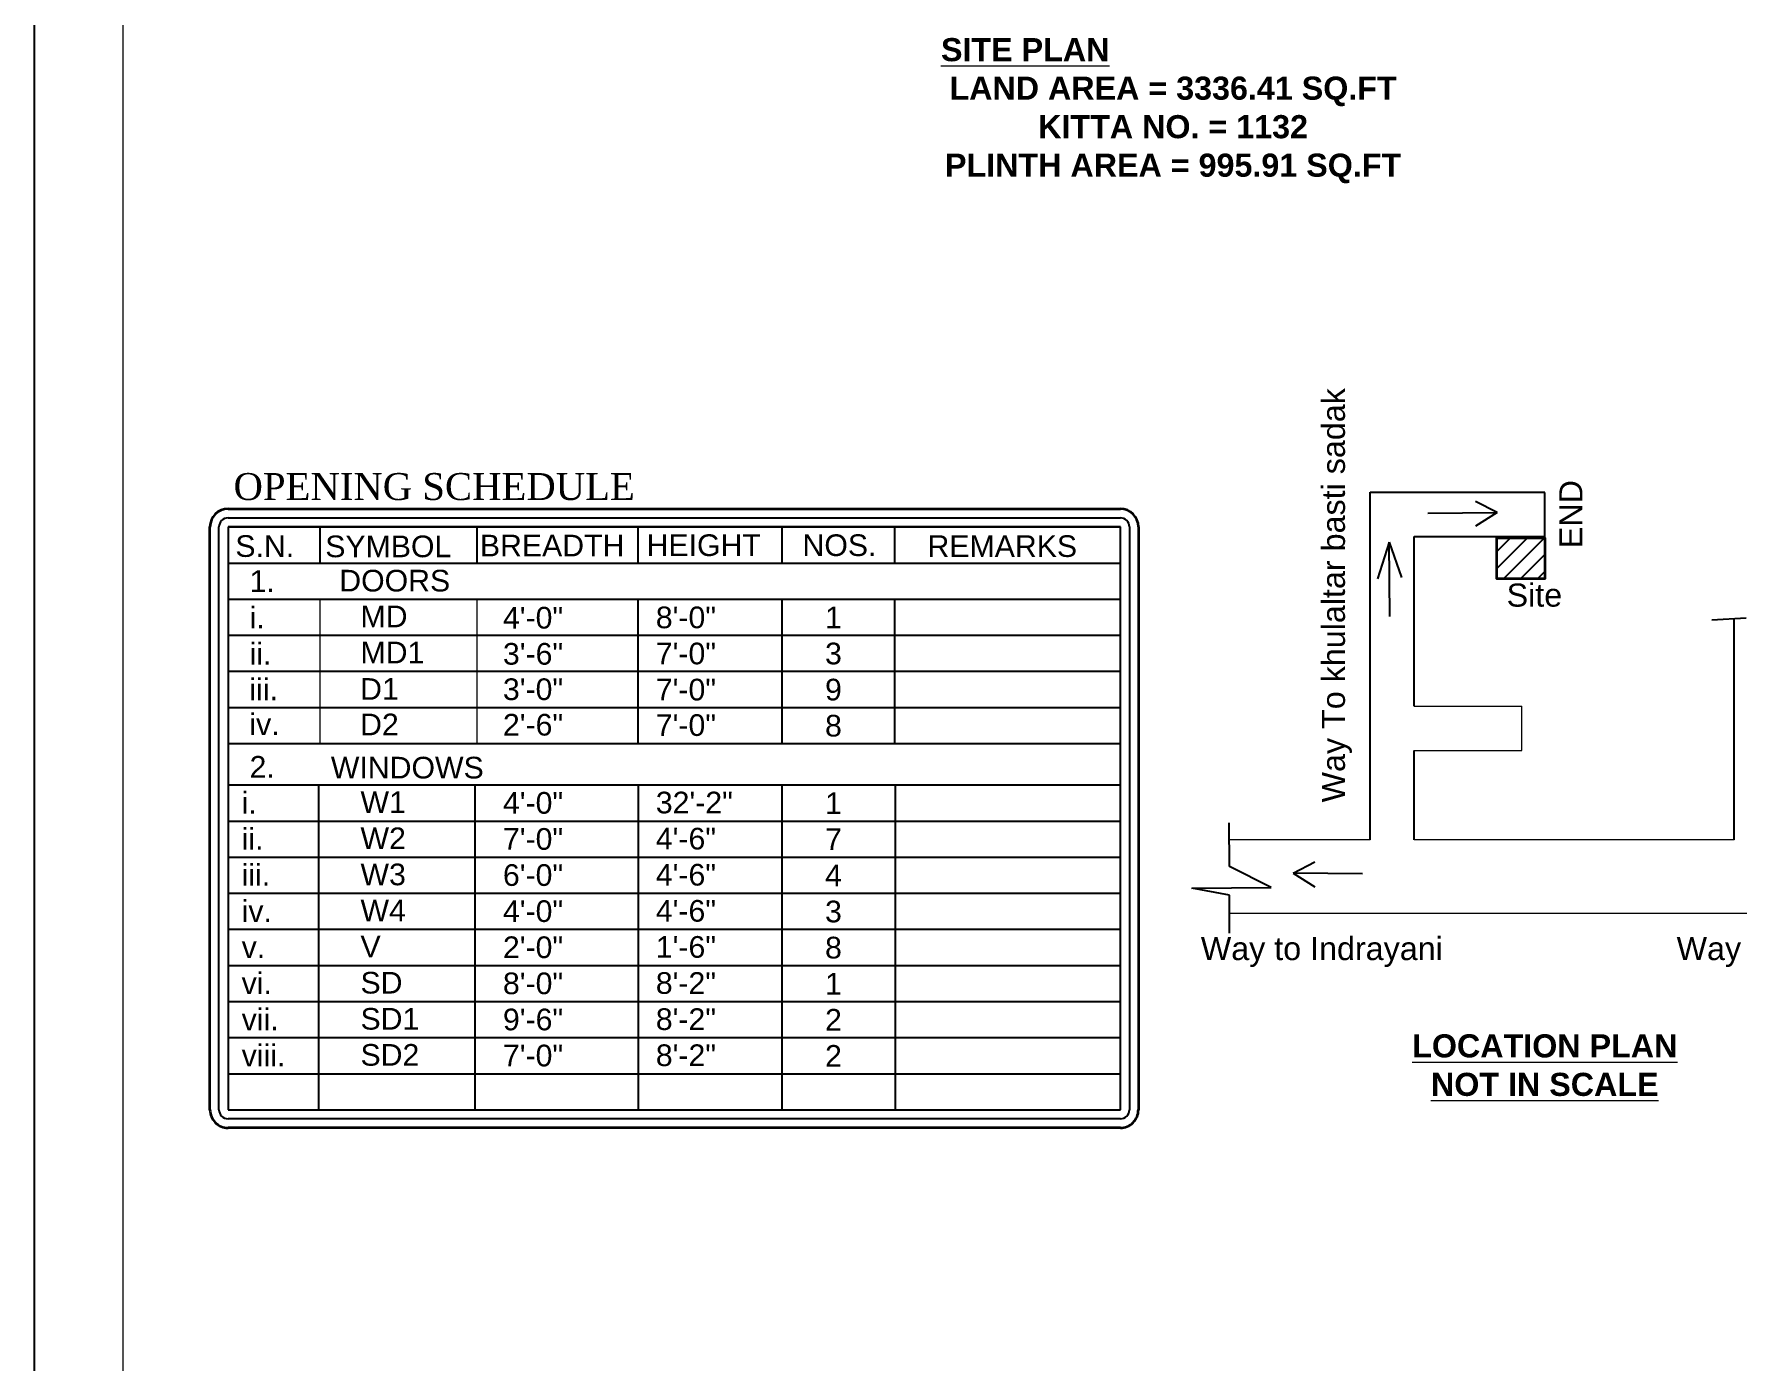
# Model space of a CAD drawing. Header units: inches. Extents: x -2812 to 9774, y -15726 to -746.
# Drawn here: x 2274 to 3160, y -8802 to -8113 of the extents above; entities that cross this region are included whole.
import ezdxf

# ---------------------------------------------------------------- set-up
doc = ezdxf.new("R2010")
doc.units = ezdxf.units.IN
doc.header["$LTSCALE"] = 17
doc.header["$MEASUREMENT"] = 0
doc.linetypes.add('DASH', pattern=[0.35, 0.25, -0.1])
for name, color, linetype, lineweight in [('BOUNDARY', 210, 'Continuous', 35), ('DIMENSION', 142, 'Continuous', 13), ('door', 202, 'Continuous', 5), ('DW-SEC', 24, 'Continuous', 25), ('ELE1', 3, 'Continuous', 9), ('TEXT', 231, 'Continuous', 20), ('Text 0.200', 122, 'Continuous', 20), ('Toilet', 7, 'Continuous', 25), ('WALL', 1, 'Continuous', 35)]:
    doc.layers.add(name, color=color, linetype=linetype, lineweight=lineweight)
doc.layers.add('RIVER', color=140, linetype='Continuous')
doc.styles.add('7 INCH', font='times.ttf', dxfattribs={"height": 7})
doc.styles.add('ARIAL', font='arial.ttf')

msp = doc.modelspace()

# ---------------------------------------------------------------- hatches: boundary and pattern name
at = {"layer": 'DW-SEC'}
h = msp.add_hatch(dxfattribs=at)
h.set_pattern_fill('ANSI31', color=256, scale=50)
h.set_pattern_definition([(45, (-118468.286, 4200.9503), (-4.41941738, 4.41941738), [])])
h.paths.add_polyline_path([(3059.34, -8395.68), (3059.34, -8374.43), (3034.44, -8374.43), (3034.44, -8395.68)])

# ---------------------------------------------------------------- linework, layer by layer
for p, q in [((2375.03, -8363.99), (2838.72, -8363.99)), ((2370.34, -8671.47), (2370.34, -8368.68)), ((2838.72, -8368.68), (2375.03, -8368.68)), ((2375.03, -8368.68), (2375.03, -8671.47)), ((2375.03, -8368.68), (2838.72, -8368.68)), ((2375.03, -8368.68), (2375.03, -8671.47)), ((2422.75, -8368.68), (2422.75, -8387.65)), ((2504.29, -8368.68), (2504.29, -8387.43)), ((2587.97, -8368.68), (2587.97, -8387.43)), ((2662.99, -8387.43), (2662.99, -8368.68)), ((2721.57, -8387.43), (2721.57, -8368.68)), ((2838.72, -8671.47), (2838.72, -8368.68)), ((2838.72, -8483.95), (2838.72, -8368.68)), ((2843.41, -8368.68), (2843.41, -8671.47)), ((2375.03, -8387.43), (2838.72, -8387.43)), ((2375.03, -8406.18), (2838.72, -8406.18)), ((2587.97, -8406.18), (2587.97, -8481.18)), ((2662.99, -8481.18), (2662.99, -8406.18)), ((2721.57, -8481.18), (2721.57, -8406.18)), ((2375.03, -8424.93), (2838.72, -8424.93)), ((2375.03, -8443.68), (2838.72, -8443.68)), ((2375.03, -8462.43), (2838.72, -8462.43)), ((2375.03, -8481.18), (2838.72, -8481.18)), ((2375.03, -8502.69), (2838.72, -8502.69)), ((2375.03, -8502.69), (2838.72, -8502.69)), ((2422.17, -8671.47), (2422.17, -8502.69)), ((2503.53, -8671.47), (2503.53, -8502.69)), ((2588.34, -8671.47), (2588.34, -8502.69)), ((2662.99, -8671.47), (2662.99, -8502.69)), ((2721.89, -8671.47), (2721.89, -8502.69)), ((2375.03, -8521.45), (2838.72, -8521.45)), ((2375.03, -8540.2), (2838.72, -8540.2)), ((2375.03, -8558.95), (2838.72, -8558.95)), ((2375.03, -8577.7), (2838.72, -8577.7)), ((2375.03, -8596.45), (2838.72, -8596.45)), ((2375.03, -8615.2), (2838.72, -8615.2)), ((2375.03, -8633.96), (2838.72, -8633.96)), ((2375.03, -8652.71), (2838.72, -8652.71)), ((2375.03, -8671.47), (2838.72, -8671.47)), ((2375.03, -8671.47), (2838.72, -8671.47)), ((2375.03, -8671.47), (2838.72, -8671.47)), ((2375.03, -8671.47), (2838.72, -8671.47)), ((2375.03, -8671.47), (2838.72, -8671.47)), ((2838.72, -8676.15), (2375.03, -8676.15))]:
    msp.add_line(p, q)
for centre, start, end in [((2375.03, -8368.68), 90, 180), ((2838.72, -8368.68), 0, 90), ((2375.03, -8671.47), 180, 270), ((2838.72, -8671.47), 270, 0)]:
    msp.add_arc(centre, 4.69, start, end)
at = {"layer": 'BOUNDARY'}
for p, q in [((2375.03, -8359.3), (2838.72, -8359.3)), ((2365.65, -8671.47), (2365.65, -8368.68)), ((2848.09, -8368.68), (2848.09, -8671.46)), ((2838.72, -8680.84), (2375.03, -8680.84))]:
    msp.add_line(p, q, dxfattribs=at)
for centre, start, end in [((2375.03, -8368.68), 90, 180), ((2838.72, -8368.68), 0, 90), ((2375.03, -8671.47), 179.99824, 270), ((2838.72, -8671.47), 270, 0.00176)]:
    msp.add_arc(centre, 9.37, start, end, dxfattribs=at)
at = {"layer": 'Defpoints'}
msp.add_lwpolyline([(5451.85, -7244.21), (2274.25, -7244.21), (2274.25, -9492.18), (5451.85, -9492.18)], close=True, dxfattribs=at)
at = {"layer": 'DIMENSION', "ltscale": 7}
for p, q in [((2968.53, -8531.23), (2895.39, -8531.23)), ((3157.72, -8531.23), (2991.47, -8531.23)), ((3237.62, -8569.46), (2895.49, -8569.46))]:
    msp.add_line(p, q, dxfattribs=at)
at = {"layer": 'door', "ltscale": 0.5}
for p, q in [((2991.47, -8461.82), (3047.41, -8461.82)), ((3047.41, -8484.76), (3047.41, -8461.82)), ((2991.47, -8484.76), (3047.41, -8484.76))]:
    msp.add_line(p, q, dxfattribs=at)
at = {"layer": 'ELE1'}
msp.add_lwpolyline([(2320.56, -7290.53), (5405.53, -7290.53), (5405.53, -9445.86), (2320.56, -9445.86)], close=True, dxfattribs=at)
at = {"layer": 'RIVER', "color": 1, "linetype": 'Continuous', "ltscale": 10}
for p, q in [((2968.53, -8531.23), (2968.53, -8350.64)), ((3034.5, -8361.14), (3023.26, -8355.41)), ((2998.55, -8361.52), (3034.5, -8361.14)), ((3034.5, -8361.14), (3023.26, -8368.23)), ((2991.47, -8461.82), (2991.47, -8373.59)), ((2978.41, -8376.68), (2972.36, -8395.64)), ((2978.82, -8415.18), (2978.41, -8376.68)), ((2978.41, -8376.68), (2984.78, -8395)), ((3163.94, -8416.08), (3146.09, -8417.04)), ((3157.72, -8531.23), (3157.72, -8416.08)), ((2991.47, -8531.23), (2991.47, -8484.76)), ((2895.49, -8545.09), (2895.33, -8522.46)), ((2928.53, -8548.48), (2939.76, -8542.74)), ((2917.15, -8555.92), (2895.49, -8545.09)), ((2964.48, -8548.85), (2928.53, -8548.48)), ((2928.53, -8548.48), (2939.76, -8555.57)), ((2875.89, -8556.4), (2917.15, -8555.92)), ((2895.49, -8560.06), (2875.89, -8556.4)), ((2895.49, -8579.66), (2895.49, -8560.06))]:
    msp.add_line(p, q, dxfattribs=at)
at = {"layer": 'TEXT'}
for p, q in [((2375.03, -8406.18), (2416.68, -8406.18)), ((2422.75, -8406.18), (2422.75, -8481.18)), ((2504.29, -8406.18), (2504.29, -8481.18)), ((2375.03, -8424.93), (2416.68, -8424.93)), ((2375.03, -8462.43), (2416.68, -8462.43))]:
    msp.add_line(p, q, dxfattribs=at)
at = {"layer": 'Toilet', "color": 1, "linetype": 'DASH', "ltscale": 0.1}
for p, q in [((2968.53, -8350.64), (3059.34, -8350.64)), ((3059.34, -8374.43), (3059.34, -8350.64)), ((2991.47, -8373.59), (3059.34, -8373.59))]:
    msp.add_line(p, q, dxfattribs=at)
at = {"layer": 'WALL'}
msp.add_lwpolyline([(3034.44, -8374.43), (3059.34, -8374.43), (3059.34, -8395.68), (3034.44, -8395.68)], close=True, dxfattribs=at)

# ---------------------------------------------------------------- texts
at = {"layer": 'TEXT'}
for s, height, style, p in [('OPENING SCHEDULE', 14, '7 INCH', (2377.9, -8354.7)), ('S.N.', 11.25, 'ARIAL', (2378.84, -8384.25)), ('SYMBOL', 11.25, 'ARIAL', (2425.56, -8384.42)), ('BREADTH', 11.25, 'ARIAL', (2505.91, -8383.98)), ('HEIGHT', 11.25, 'ARIAL', (2592.54, -8383.8)), ('NOS.', 11.25, 'ARIAL', (2673.55, -8383.8)), ('REMARKS', 11.25, 'ARIAL', (2738.51, -8384.28)), ('1.', 11.25, 'ARIAL', (2386.23, -8402.43)), ('DOORS', 11.25, 'ARIAL', (2432.84, -8402.22)), ('i.', 11.25, 'ARIAL', (2386.23, -8421.44)), ('MD', 11.25, 'ARIAL', (2443.87, -8420.8)), ('4\'-0"', 11.25, 'ARIAL', (2517.89, -8421.48)), ('8\'-0"', 11.25, 'ARIAL', (2597.33, -8421.31)), ('1', 11.25, 'ARIAL', (2685.27, -8421.31)), ('ii.', 11.25, 'ARIAL', (2386.23, -8440.19)), ('MD1', 11.25, 'ARIAL', (2443.87, -8439.55)), ('3\'-6"', 11.25, 'ARIAL', (2517.89, -8440.23)), ('7\'-0"', 11.25, 'ARIAL', (2597.33, -8440.06)), ('3', 11.25, 'ARIAL', (2685.27, -8440.06)), ('iii.', 11.25, 'ARIAL', (2386.13, -8458.68)), ('D1', 11.25, 'ARIAL', (2443.66, -8458.49)), ('3\'-0"', 11.25, 'ARIAL', (2517.89, -8458.62)), ('7\'-0"', 11.25, 'ARIAL', (2597.33, -8458.81)), ('9', 11.25, 'ARIAL', (2685.27, -8458.81)), ('iv.', 11.25, 'ARIAL', (2386.13, -8476.83)), ('D2', 11.25, 'ARIAL', (2443.66, -8476.93)), ('2\'-6"', 11.25, 'ARIAL', (2517.89, -8477.06)), ('7\'-0"', 11.25, 'ARIAL', (2597.33, -8477.25)), ('8', 11.25, 'ARIAL', (2685.27, -8477.56)), ('2.', 11.25, 'ARIAL', (2386.23, -8498.94)), ('WINDOWS', 11.25, 'ARIAL', (2428.47, -8499.35)), ('i.', 11.25, 'ARIAL', (2382.12, -8517.6)), ('W1', 11.25, 'ARIAL', (2443.87, -8517.32)), ('4\'-0"', 11.25, 'ARIAL', (2517.89, -8517.65)), ('32\'-2"', 11.25, 'ARIAL', (2597.33, -8517.48)), ('1', 11.25, 'ARIAL', (2685.27, -8517.83)), ('ii.', 11.25, 'ARIAL', (2382.12, -8536.35)), ('W2', 11.25, 'ARIAL', (2443.87, -8536.07)), ('7\'-0"', 11.25, 'ARIAL', (2517.89, -8536.4)), ('4\'-6"', 11.25, 'ARIAL', (2597.33, -8536.23)), ('7', 11.25, 'ARIAL', (2685.27, -8536.58)), ('iii.', 11.25, 'ARIAL', (2382.12, -8555.1)), ('W3', 11.25, 'ARIAL', (2443.87, -8554.82)), ('6\'-0"', 11.25, 'ARIAL', (2517.89, -8555.15)), ('4\'-6"', 11.25, 'ARIAL', (2597.33, -8554.98)), ('4', 11.25, 'ARIAL', (2685.27, -8555.33)), ('iv.', 11.25, 'ARIAL', (2382.12, -8573.85)), ('W4', 11.25, 'ARIAL', (2443.87, -8573.57)), ('4\'-0"', 11.25, 'ARIAL', (2517.89, -8573.9)), ('4\'-6"', 11.25, 'ARIAL', (2597.33, -8573.73)), ('3', 11.25, 'ARIAL', (2685.27, -8574.08)), ('v.', 11.25, 'ARIAL', (2382.12, -8592.6)), ('V', 11.25, 'ARIAL', (2443.87, -8592.33)), ('2\'-0"', 11.25, 'ARIAL', (2517.89, -8592.66)), ('1\'-6"', 11.25, 'ARIAL', (2597.33, -8592.49)), ('8', 11.25, 'ARIAL', (2685.27, -8592.84)), ('vi.', 11.25, 'ARIAL', (2382.12, -8611.36)), ('SD', 11.25, 'ARIAL', (2443.87, -8611.08)), ('8\'-0"', 11.25, 'ARIAL', (2517.89, -8611.41)), ('8\'-2"', 11.25, 'ARIAL', (2597.33, -8611.24)), ('1', 11.25, 'ARIAL', (2685.27, -8611.59)), ('vii.', 11.25, 'ARIAL', (2382.12, -8630.11)), ('SD1', 11.25, 'ARIAL', (2443.87, -8629.83)), ('9\'-6"', 11.25, 'ARIAL', (2517.89, -8630.17)), ('8\'-2"', 11.25, 'ARIAL', (2597.33, -8630)), ('2', 11.25, 'ARIAL', (2685.27, -8630.35)), ('viii.', 11.25, 'ARIAL', (2382.12, -8648.87)), ('SD2', 11.25, 'ARIAL', (2443.87, -8648.57)), ('7\'-0"', 11.25, 'ARIAL', (2517.89, -8648.9)), ('8\'-2"', 11.25, 'ARIAL', (2597.33, -8648.75)), ('2', 11.25, 'ARIAL', (2685.27, -8649.1))]:
    msp.add_text(s, height=height, dxfattribs=dict(at, style=style)).set_placement(p)
at = {"layer": 'TEXT', "char_height": 12, "width": 396.2985, "attachment_point": 2}
for s, insert in [('{\\fArial|b1|i0|c0|p34;\\LSITE PLAN\\P\\l                                 LAND AREA = 3336.41 SQ.FT\\P                                 KITTA NO. = 1132\\P                                 PLINTH AREA = 995.91 SQ.FT}', (2789.28, -8114.76)), ('{\\fArial|b1|i0|c0|p34;\\LLOCATION PLAN \\PNOT IN SCALE}', (3059.27, -8632.25))]:
    msp.add_mtext(s, dxfattribs=dict(at, insert=insert))
at = {"layer": 'Text 0.200', "ltscale": 10, "char_height": 12, "width": 219.164, "attachment_point": 2, "rotation": 90}
for s, insert in [('{\\fArial|b0|i0|c0|p34;Way To khulaltar basti sadak}', (2943.43, -8404.2)), ('{\\fArial|b0|i0|c0|p34;END}', (3066.81, -8362.06))]:
    msp.add_mtext(s, dxfattribs=dict(at, insert=insert))
at = {"layer": 'Text 0.200', "ltscale": 10, "char_height": 12, "width": 219.164, "attachment_point": 2}
for s, insert in [('{\\fArial|b0|i0|c0|p34;Site}', (3053.88, -8398.1)), ('{\\fArial|b0|i0|c162|p34;Way to \\fArial|b0|i0|c0|p34;Indrayani}', (2943.41, -8581.7)), ('{\\fArial|b0|i0|c0|p34;Way to Sankhu}', (3184.61, -8581.7))]:
    msp.add_mtext(s, dxfattribs=dict(at, insert=insert))

doc.saveas('drawing.dxf')
